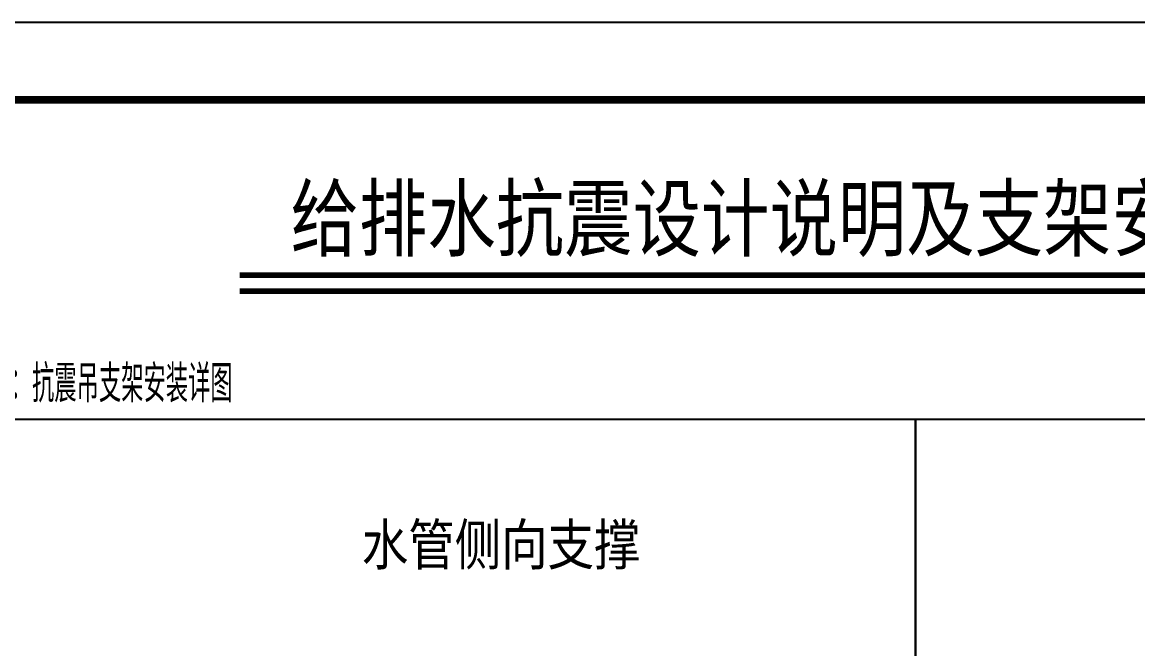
# Model space of a CAD drawing. Extents: x 27938 to 1507990, y 110129 to 923079.
# Drawn here: x 518470 to 532882, y 384170 to 392257 of the extents above; entities that cross this region are included whole.
import ezdxf

# ---------------------------------------------------------------- set-up
doc = ezdxf.new("R2010")
doc.units = 0
doc.header["$LTSCALE"] = 1000
doc.header["$MEASUREMENT"] = 0
doc.linetypes.add('CONTINOUS', pattern=[0])
doc.layers.add('A-文字', color=3, linetype='Continuous', lineweight=30)
for name, color, linetype in [('BZ', 2, 'Continuous'), ('W_TEXT', 7, 'Continuous'), ('图框', 140, 'Continuous')]:
    doc.layers.add(name, color=color, linetype=linetype)
doc.layers.add('yichutu', color=7, linetype='Continuous', true_color=0xffffff, plot=False)
doc.styles.add('HZ', font='txt', dxfattribs={"bigfont": 'hztxt'})
doc.styles.add('中西文等高字体', font='HZTXT_E.shx', dxfattribs={"width": 0.7, "height": 4, "bigfont": 'hztxt.shx'})
doc.styles.add('黑体', font='simhei.ttf')

# ---------------------------------------------------------------- blocks, each defined once
blk = doc.blocks.new('TK')
at = {"layer": '图框'}
blk.add_lwpolyline([(465375, 548714), (549475, 548714), (549475, 489314), (465375, 489314)], close=True, dxfattribs=at)
blk.add_lwpolyline([(465375, 548714), (549475, 548714), (549475, 489314), (465375, 489314)], close=True, dxfattribs=at)
at = {"layer": '图框', "const_width": 100}
blk.add_lwpolyline([(548475, 490314), (548475, 547714), (467875, 547714), (467875, 490314)], close=True, dxfattribs=at)
blk = doc.blocks.new('yct-841-594-84100-59399.9999999999-100-1000.0')
at = {"layer": 'yichutu', "color": 7, "true_color": 0xffffff}
blk.add_lwpolyline([(0, 0), (0, 59400), (84100, 59400), (84100, 0)], close=True, dxfattribs=at)

msp = doc.modelspace()

# ---------------------------------------------------------------- linework, layer by layer
for points in [[(517334.1, 387132.7), (530011.3, 387132.7), (530011.3, 372277.4), (517334.1, 372277.4)], [(530011.3, 387132.7), (545149.7, 387132.7), (545149.7, 372277.4), (530011.3, 372277.4)]]:
    msp.add_lwpolyline(points, close=True)
at = {"layer": 'A-文字'}
msp.add_lwpolyline([(494536.9, 391257), (565141, 391257), (565141, 333855.3), (494536.9, 333855.3)], close=True, dxfattribs=at)
at = {"layer": 'W_TEXT', "linetype": 'Continuous', "const_width": 72}
for points in [[(521277.2, 388993.6), (538155.9, 388993.6)], [(521277.2, 388785.8), (538155.9, 388785.8)]]:
    msp.add_lwpolyline(points, dxfattribs=at)

# ---------------------------------------------------------------- block references
msp.add_blockref('TK', (26661.9, -156456.7))
at = {"layer": 'yichutu'}
msp.add_blockref('yct-841-594-84100-59399.9999999999-100-1000.0', (492036.9, 332857), dxfattribs=at)

# ---------------------------------------------------------------- texts
at = {"style": 'HZ', "width": 0.6}
msp.add_text('附图：抗震吊支架安装详图', height=479.971, dxfattribs=at).set_placement((517732.2, 387351.6))
at = {"layer": 'BZ', "color": 7, "style": '中西文等高字体'}
msp.add_text('水管侧向支撑', height=600, dxfattribs=at).set_placement((522857, 385191.7))
at = {"layer": 'W_TEXT', "color": 7, "linetype": 'CONTINOUS', "style": '黑体', "width": 0.8}
msp.add_text('给排水抗震设计说明及支架安装示意图', height=810, dxfattribs=at).set_placement((521936.3, 389321.7))

doc.saveas('drawing.dxf')
